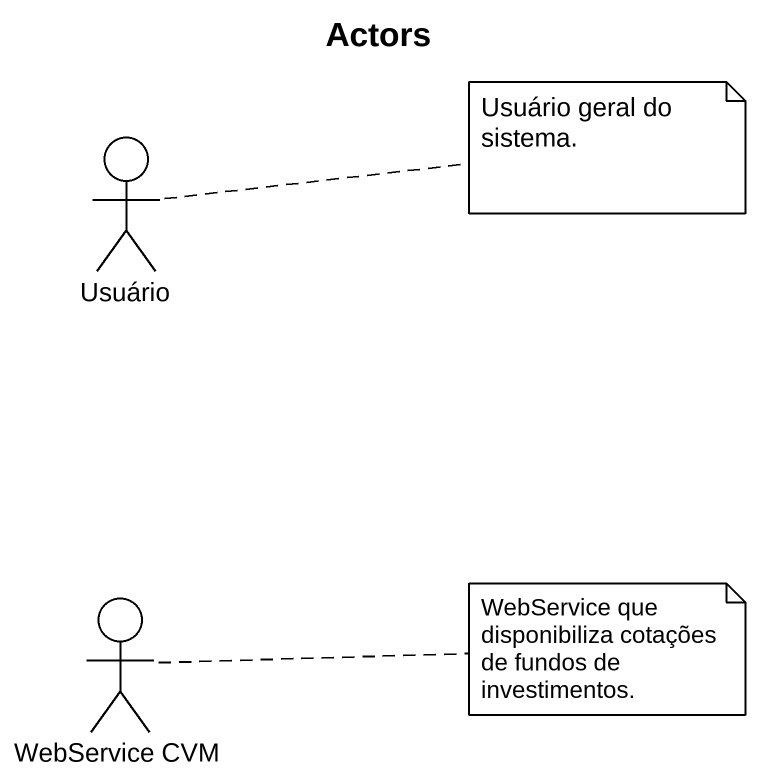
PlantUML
@startuml
title Actors
actor Usuário
actor "WebService CVM" as WebService_CVM
note right of Usuário : Usuário geral do sistema.
note right of WebService_CVM : WebService que disponibiliza cotações de fundos de investimentos.
@enduml
